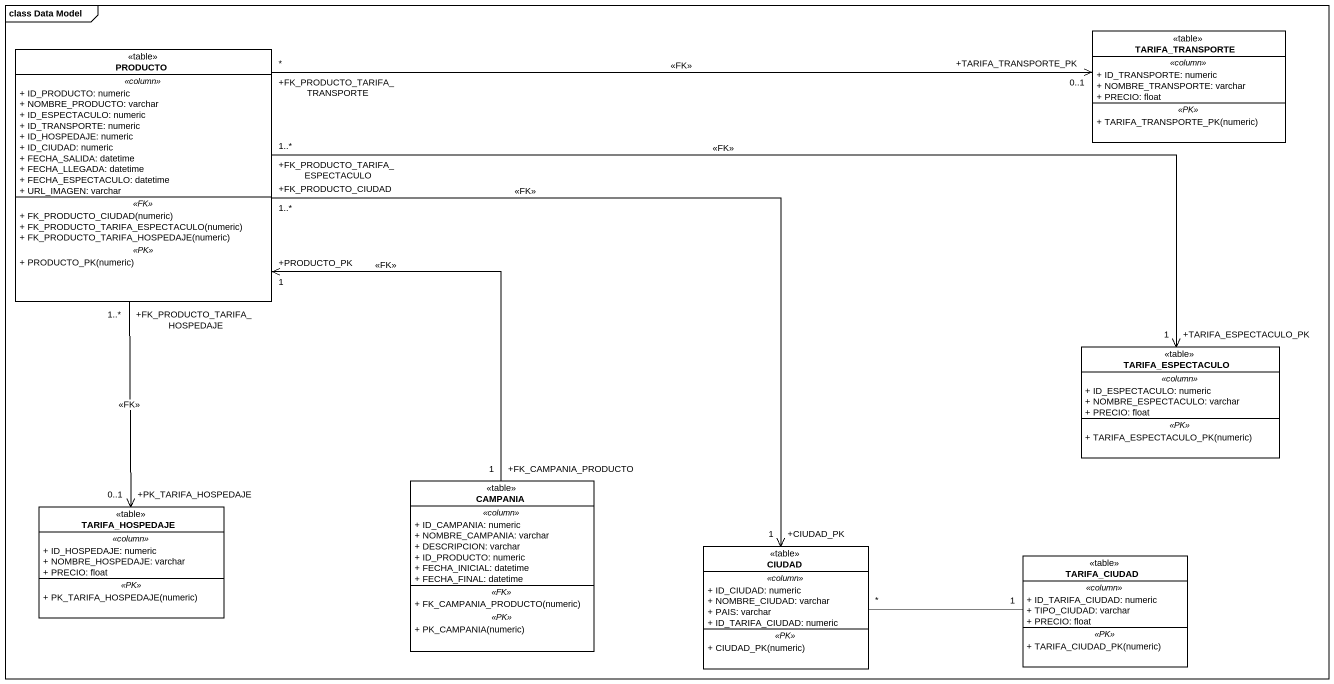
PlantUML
@startuml
mainframe class Data Model
hide circle
hide empty members
skinparam classAttributeIconSize 0
class TARIFA_TRANSPORTE <<table>> {
  .. <<column>> ..
  + ID_TRANSPORTE: numeric
  + NOMBRE_TRANSPORTE: varchar
  + PRECIO: float
  .. <<PK>> ..
  + TARIFA_TRANSPORTE_PK(numeric)
}
class PRODUCTO <<table>> {
  .. <<column>> ..
  + ID_PRODUCTO: numeric
  + NOMBRE_PRODUCTO: varchar
  + ID_ESPECTACULO: numeric
  + ID_TRANSPORTE: numeric
  + ID_HOSPEDAJE: numeric
  + ID_CIUDAD: numeric
  + FECHA_SALIDA: datetime
  + FECHA_LLEGADA: datetime
  + FECHA_ESPECTACULO: datetime
  + URL_IMAGEN: varchar
  .. <<FK>> ..
  + FK_PRODUCTO_CIUDAD(numeric)
  + FK_PRODUCTO_TARIFA_ESPECTACULO(numeric)
  + FK_PRODUCTO_TARIFA_HOSPEDAJE(numeric)
  .. <<PK>> ..
  + PRODUCTO_PK(numeric)
}
class TARIFA_ESPECTACULO <<table>> {
  .. <<column>> ..
  + ID_ESPECTACULO: numeric
  + NOMBRE_ESPECTACULO: varchar
  + PRECIO: float
  .. <<PK>> ..
  + TARIFA_ESPECTACULO_PK(numeric)
}
class CAMPANIA <<table>> {
  .. <<column>> ..
  + ID_CAMPANIA: numeric
  + NOMBRE_CAMPANIA: varchar
  + DESCRIPCION: varchar
  + ID_PRODUCTO: numeric
  + FECHA_INICIAL: datetime
  + FECHA_FINAL: datetime
  .. <<FK>> ..
  + FK_CAMPANIA_PRODUCTO(numeric)
  .. <<PK>> ..
  + PK_CAMPANIA(numeric)
}
class TARIFA_HOSPEDAJE <<table>> {
  .. <<column>> ..
  + ID_HOSPEDAJE: numeric
  + NOMBRE_HOSPEDAJE: varchar
  + PRECIO: float
  .. <<PK>> ..
  + PK_TARIFA_HOSPEDAJE(numeric)
}
class CIUDAD <<table>> {
  .. <<column>> ..
  + ID_CIUDAD: numeric
  + NOMBRE_CIUDAD: varchar
  + PAIS: varchar
  + ID_TARIFA_CIUDAD: numeric
  .. <<PK>> ..
  + CIUDAD_PK(numeric)
}
class TARIFA_CIUDAD <<table>> {
  .. <<column>> ..
  + ID_TARIFA_CIUDAD: numeric
  + TIPO_CIUDAD: varchar
  + PRECIO: float
  .. <<PK>> ..
  + TARIFA_CIUDAD_PK(numeric)
}
PRODUCTO "+FK_PRODUCTO_TARIFA_TRANSPORTE\n*" -right-> "+TARIFA_TRANSPORTE_PK\n0..1" TARIFA_TRANSPORTE : <<FK>>
PRODUCTO "+FK_PRODUCTO_TARIFA_ESPECTACULO\n1..*" -right-> "+TARIFA_ESPECTACULO_PK\n1" TARIFA_ESPECTACULO : <<FK>>
PRODUCTO "+FK_PRODUCTO_TARIFA_HOSPEDAJE\n1..*" --> "+PK_TARIFA_HOSPEDAJE\n0..1" TARIFA_HOSPEDAJE : <<FK>>
PRODUCTO "+FK_PRODUCTO_CIUDAD\n1..*" --> "+CIUDAD_PK\n1" CIUDAD : <<FK>>
CAMPANIA "+FK_CAMPANIA_PRODUCTO\n1" -up-> "+PRODUCTO_PK\n1" PRODUCTO : <<FK>>
CIUDAD "*" -right- "1" TARIFA_CIUDAD
@enduml
